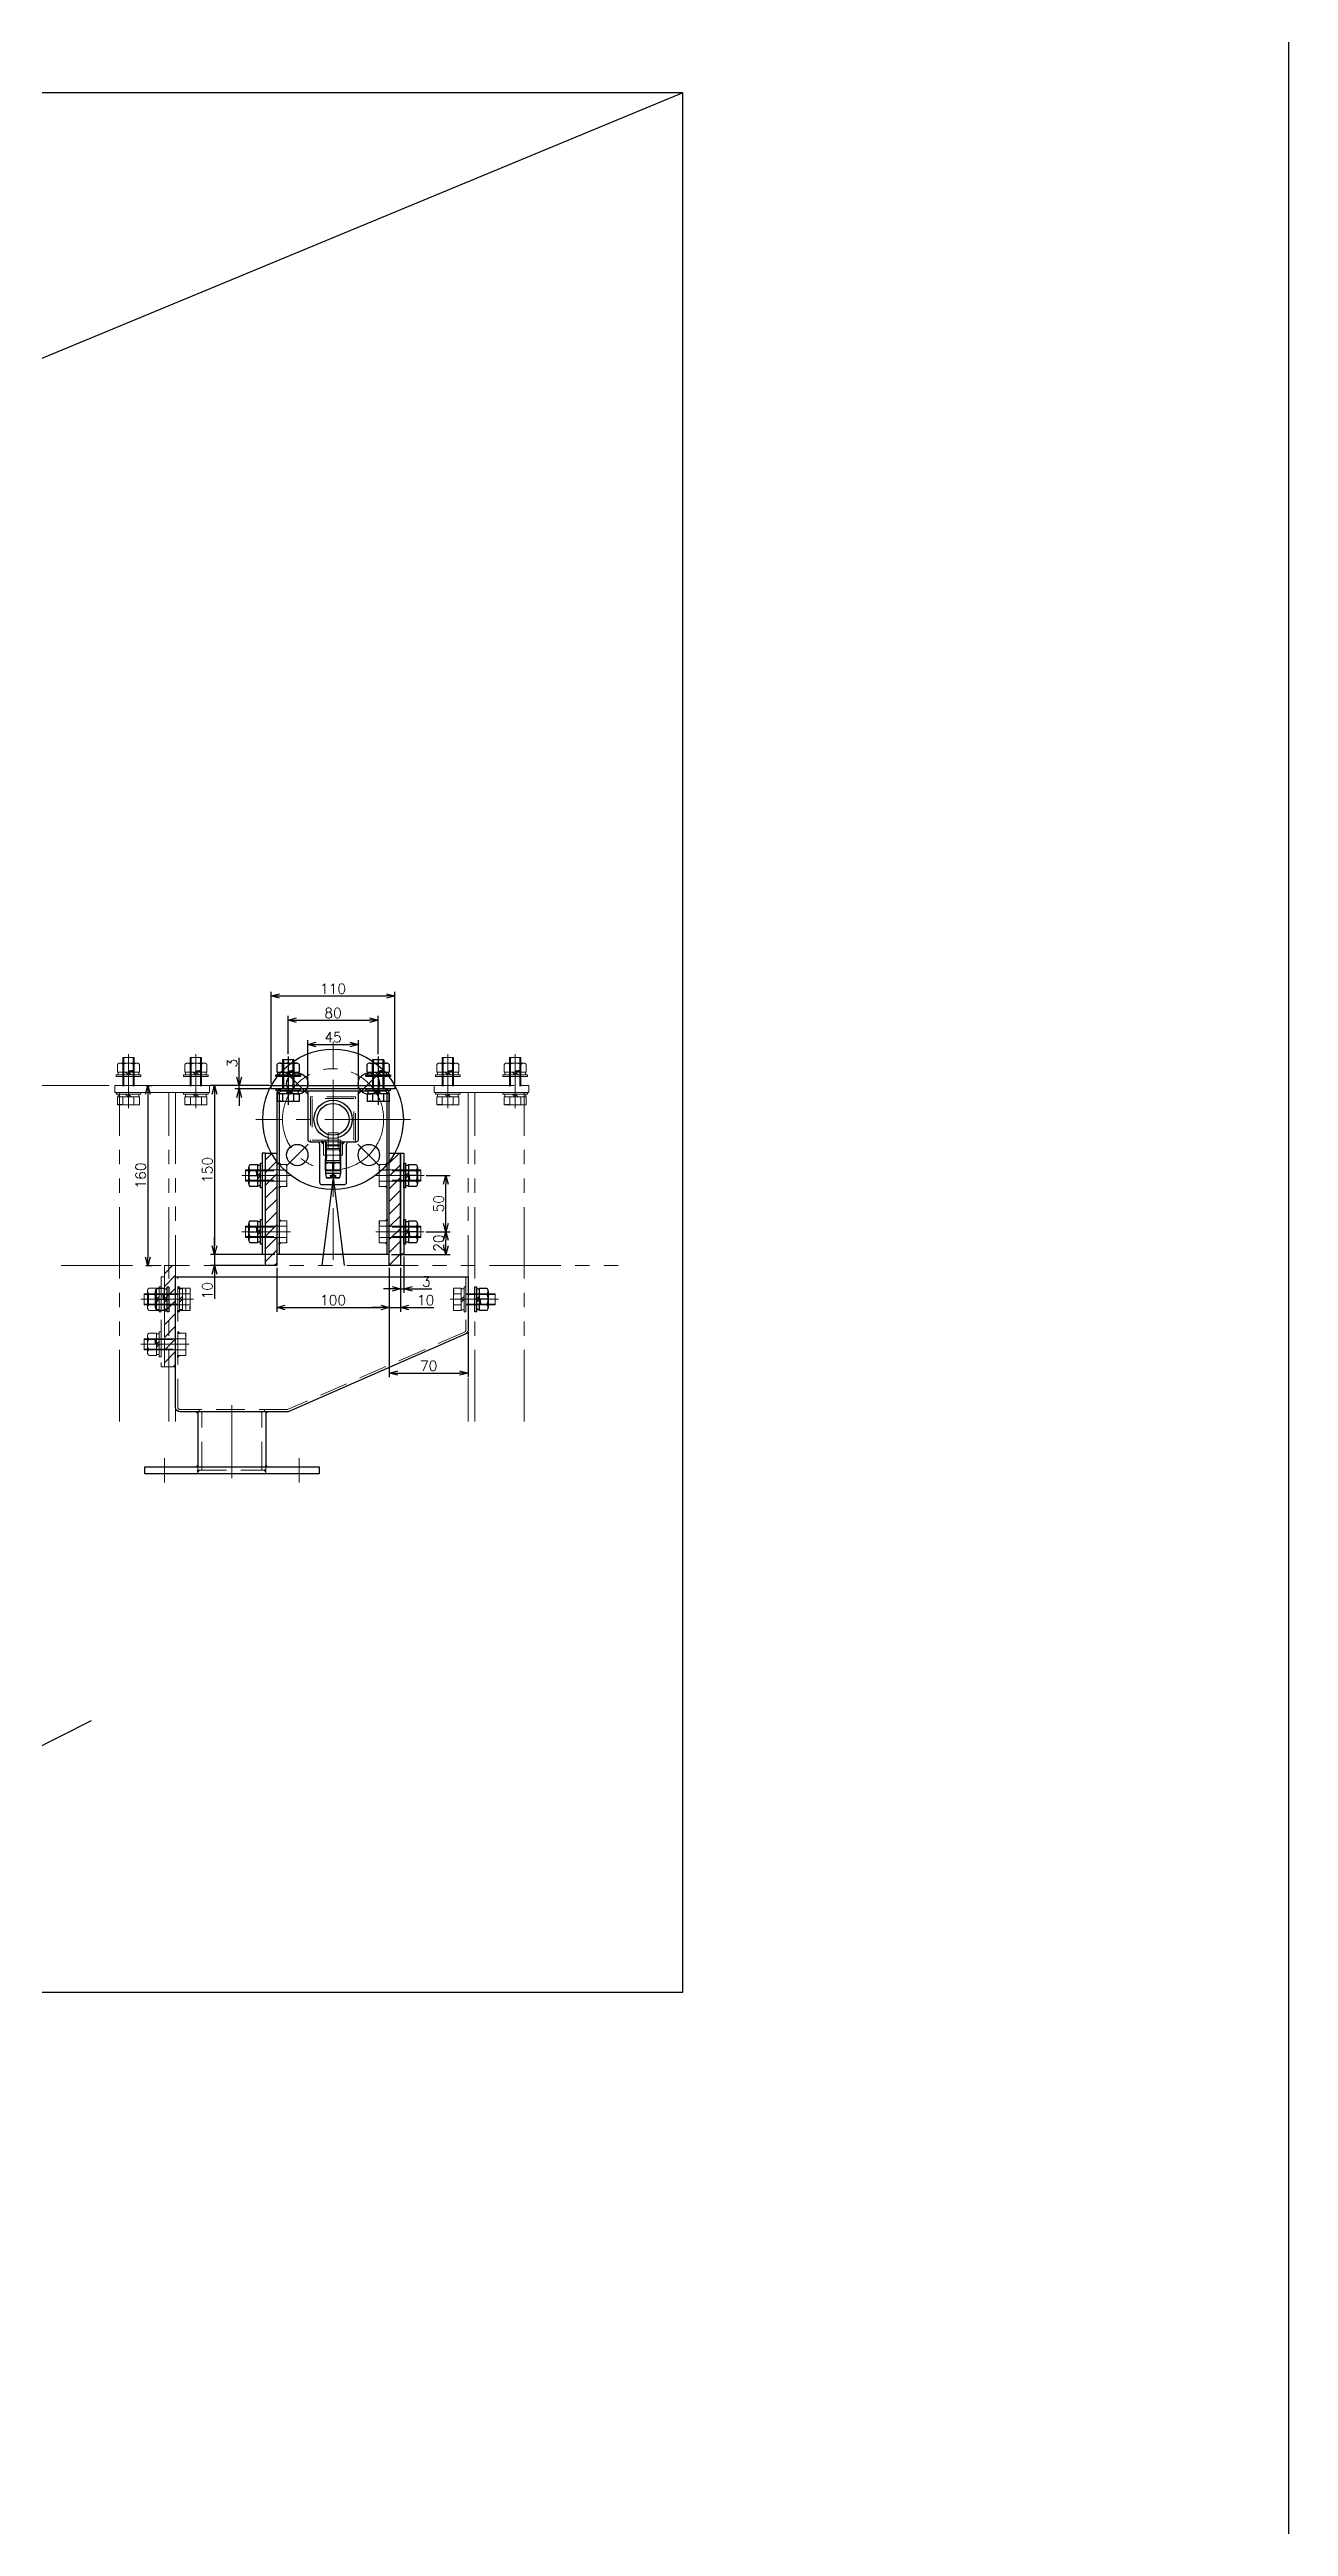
# Model space of a CAD drawing. Header units: millimetres. Extents: x -8731 to 85711, y -14522 to 31379.
# Drawn here: x 31190 to 32292, y -4383 to -2181 of the extents above; entities that cross this region are included whole.
import ezdxf
from ezdxf.xclip import XClip

# ---------------------------------------------------------------- set-up
doc = ezdxf.new("R2010")
doc.units = ezdxf.units.MM
doc.header["$LTSCALE"] = 4
doc.header["$XCLIPFRAME"] = 0
doc.header["$PDMODE"] = 99
doc.header["$PDSIZE"] = 1
for name, pattern in [('CENTER2', [28.575, 19.05, -3.175, 3.175, -3.175]), ('HIDDEN', [9.525, 6.35, -3.175]), ('PHANTOM2', [31.75, 15.875, -3.175, 3.175, -3.175, 3.175, -3.175])]:
    doc.linetypes.add(name, pattern=pattern)
for name, color, linetype, lineweight in [('04_HIDDEN', 2, 'HIDDEN', 13), ('05_CENTER', 4, 'CENTER2', 13), ('06_PHANTOM', 2, 'PHANTOM2', 13), ('08_DIM', 3, 'Continuous', 13)]:
    doc.layers.add(name, color=color, linetype=linetype, lineweight=lineweight)
doc.layers.add('10_DRAFT', color=8, linetype='Continuous', lineweight=0, plot=False)
doc.styles.add('KSS_TXT', font='txt.shx', dxfattribs={"bigfont": 'extfont2.shx'})
doc.styles.add('KSS_TXT_L', font='txt.shx', dxfattribs={"height": 9, "bigfont": 'extfont2.shx'})
doc.styles.get("Standard").update_dxf_attribs({"font": 'txt.shx', "bigfont": 'extfont2.shx'})
doc.dimstyles.new('KSS_DIM', dxfattribs={"dimscale": 3, "dimtxt": 3, "dimasz": 2.5, "dimexe": 1.25, "dimexo": 0.625, "dimtad": 1, "dimdsep": 46, "dimtxsty": 'KSS_TXT', "dimblk": 'OPEN30', "dimcen": 0, "dimazin": 2, "dimtfac": 0.75, "dimtmove": 0, "dimatfit": 3, "dimldrblk": 'OPEN30', "dimfxl": 1, "dimtolj": 1, "dimarcsym": 0})

# ---------------------------------------------------------------- blocks, each defined once
blk = doc.blocks.new('A$C7E374867_2_1')
at = {"color": 0}
for p, q in [((-11, 1.5), (11, 1.5)), ((-11, 1.5), (-11, 0)), ((-11, 0), (11, 0)), ((-9.8, 11), (9.8, 11)), ((-9.8, 4), (-9.8, 11)), ((9.8, 4), (-9.8, 4)), ((-9.3, 4), (-9.3, 1.5)), ((-4.9, 4), (-4.9, 11)), ((0, 1.5), (-2.5, 4)), ((0, 4), (2.5, 1.5)), ((4.9, 4), (4.9, 11)), ((9.2, 1.5), (9.2, 4)), ((9.8, 4), (9.8, 11)), ((11, 0), (11, 1.5))]:
    blk.add_line(p, q, dxfattribs=at)
at = {"color": 0, "linetype": 'HIDDEN'}
for p, q in [((-5, -26), (-5, 0)), ((-4.2, -26), (-4.2, 0)), ((4.2, -26), (4.2, 0)), ((5, -26), (5, 0)), ((-5, -26), (5, -26))]:
    blk.add_line(p, q, dxfattribs=at)
at = {"color": 0, "linetype": 'CENTER2'}
blk.add_line((0, -29), (0, 14), dxfattribs=at)
at = {"layer": '10_DRAFT', "style": 'KSS_TXT_L'}
blk.add_text('BT-M10x30L,SW,PW', height=0.3, dxfattribs=at).set_placement((5.1, 10.7))
blk = doc.blocks.new('M10Nza_1_1_1')
at = {"color": 0}
for p, q in [((-9.8, 4), (-9.8, 10.7)), ((-9.8, 4), (9.8, 4)), ((-9.2, 1.5), (-9.2, 4)), ((-7.3, 12), (7.4, 12)), ((-4.9, 4), (-4.9, 10.7)), ((0, 1.5), (-2.5, 4)), ((0, 4), (2.5, 1.5)), ((4.9, 10.7), (4.9, 4)), ((9.2, 4), (9.2, 1.5)), ((9.8, 10.7), (9.8, 4))]:
    blk.add_line(p, q, dxfattribs=at)
at = {"color": 0, "linetype": 'CENTER2'}
blk.add_line((0, 12), (0, 0), dxfattribs=at)
at = {"color": 0}
blk.add_lwpolyline([(-11, 1.5), (11, 1.5), (11, 0), (-11, 0)], close=True, dxfattribs=at)
for centre, radius, start, end in [((-7.3, 9.1), 2.94, 33.626, 146.374), ((0, 2.2), 9.8, 60, 120), ((7.4, 9.1), 2.94, 33.626, 146.374)]:
    blk.add_arc(centre, radius, start, end, dxfattribs=at)
at = {"layer": '10_DRAFT', "style": 'KSS_TXT'}
blk.add_text('M10', height=1.25, dxfattribs=at).set_placement((0.3, 4.1))
blk = doc.blocks.new('A$C69281495_1_1')
h = blk.add_hatch()
h.set_pattern_fill('_USER', color=3, scale=8, angle=45, pattern_type=0)
h.set_pattern_definition([(45, (9999.082, 6901.158), (-5.656854, 5.656854), [])])
h.paths.add_polyline_path([(10, 20), (0, 20), (0, 0), (10, 0)])
h.paths.add_polyline_path([(10, 0), (0, 0), (0, -50), (10, -50)])
h.paths.add_polyline_path([(10, -50), (0, -50), (0, -80), (10, -80)])
at = {"color": 0}
blk.add_lwpolyline([(0, 20), (10, 20), (10, -80), (0, -80)], close=True, dxfattribs=at)
at = {"layer": '05_CENTER'}
for p, q in [((-3.9, 5), (13.5, 5)), ((-3.9, -5), (13.5, -5)), ((-3.9, -45), (13.5, -45)), ((-3.9, -55), (13.5, -55))]:
    blk.add_line(p, q, dxfattribs=at)
at = {"layer": '10_DRAFT'}
for p, q in [((0, 0), (10, 0)), ((0, -50), (10, -50))]:
    blk.add_line(p, q, dxfattribs=at)
blk = doc.blocks.new('A$C69CC1232_1_1')
at = {"color": 0}
blk.add_lwpolyline([(0, 20), (3, 20), (3, -70), (0, -70)], close=True, dxfattribs=at)
at = {"layer": '05_CENTER'}
for p, q in [((-2.8, 0), (5.8, 0)), ((-2.8, -50), (5.8, -50))]:
    blk.add_line(p, q, dxfattribs=at)
blk = doc.blocks.new('A$C742A68D0_1_1')
at = {"color": 0}
for p, q in [((-9.8, 7), (9.8, 7)), ((-9.8, 0), (-9.8, 7)), ((-9.8, 0), (9.8, 0)), ((-4.9, 0), (-4.9, 7)), ((4.9, 0), (4.9, 7)), ((9.8, 0), (9.8, 7))]:
    blk.add_line(p, q, dxfattribs=at)
at = {"color": 0, "linetype": 'HIDDEN'}
for p, q in [((-5, -30), (-5, 0)), ((-4.2, -30), (-4.2, 0)), ((4.2, -30), (4.2, 0)), ((5, -30), (5, 0)), ((-5, -30), (5, -30))]:
    blk.add_line(p, q, dxfattribs=at)
at = {"color": 0, "linetype": 'CENTER2'}
blk.add_line((0, -33), (0, 10), dxfattribs=at)
at = {"layer": '10_DRAFT', "style": 'KSS_TXT_L'}
blk.add_text('BT-M10x30L', height=0.3, dxfattribs=at).set_placement((6.8, 6.7))
blk = doc.blocks.new('A$C78BC2D50_1_1')
at = {"color": 0}
for p, q in [((-48, -7), (-48, -150)), ((46, -5), (-46, -5)), ((-22.5, -5), (-22.5, -48)), ((22.5, -48), (22.5, -5)), ((48, -150), (48, -7)), ((-20.5, -50), (-14, -50)), ((-12, -52), (-12, -86)), ((12, -86), (12, -52)), ((14, -50), (20.5, -50)), ((-10, -88), (10, -88))]:
    blk.add_line(p, q, dxfattribs=at)
blk.add_lwpolyline([(-55, 0), (55, 0), (55, -3), (-55, -3)], close=True, dxfattribs=at)
blk.add_lwpolyline([(-50, -150), (50, -150), (50, -7, 0.414214), (46, -3), (-46, -3, 0.414214), (-50, -7)], format="xyb", close=True, dxfattribs=at)
at = {"color": 3}
for points in [[(-48, -70.2), (-46.5, -70.2), (-48, -68.7), (-48, -68.7)], [(48, -70.2), (46.5, -70.2), (48, -68.7), (48, -68.7)], [(-48, -89.8), (-46.5, -89.8), (-48, -91.3), (-48, -91.3)], [(48, -89.8), (46.5, -89.8), (48, -91.3), (48, -91.3)], [(-48, -120.2), (-46.5, -120.2), (-48, -118.7), (-48, -118.7)], [(48, -120.2), (46.5, -120.2), (48, -118.7), (48, -118.7)], [(-48, -139.8), (-46.5, -139.8), (-48, -141.3), (-48, -141.3)], [(48, -139.8), (46.5, -139.8), (48, -141.3), (48, -141.3)]]:
    blk.add_lwpolyline(points, close=True, dxfattribs=at)
at = {"color": 0}
for centre, start, end in [((-46, -7), 90, 180), ((46, -7), 0, 90), ((-20.5, -48), 180, 270), ((-14, -52), 0, 90), ((14, -52), 90, 180), ((20.5, -48), 270, 0), ((-10, -86), 180, 270), ((10, -86), 270, 0)]:
    blk.add_arc(centre, 2, start, end, dxfattribs=at)
at = {"layer": '05_CENTER'}
for p, q in [((-40, 6.1), (-40, -9.2)), ((0, 5.2), (0, -155)), ((40, 6.1), (40, -9.2))]:
    blk.add_line(p, q, dxfattribs=at)
at = {"layer": '10_DRAFT'}
blk.add_line((-14, -50), (14, -50), dxfattribs=at)
at = {"layer": '04_HIDDEN'}
for p, rotation in [((-48, -80), 270), ((48, -80), 90), ((-48, -130), 270), ((48, -130), 90)]:
    blk.add_blockref('A$C742A68D0_1_1', p, dxfattribs=dict(at, rotation=rotation))
blk = doc.blocks.new('_Open30')
at = {"color": 0, "linetype": 'ByBlock', "lineweight": -2}
for p, q in [((-1, 0.27), (0, 0)), ((0, 0), (-1, -0.27)), ((0, 0), (-1, 0))]:
    blk.add_line(p, q, dxfattribs=at)
blk = doc.blocks.new('*D3160')
at = {"layer": '08_DIM', "color": 0, "lineweight": -2, "transparency": 16777216}
for p, q in [((31525.3, -3231.7), (31546.4, -3231.7)), ((31494.3, -3251.7), (31546.4, -3251.7)), ((31542.7, -3244.2), (31542.7, -3239.2))]:
    blk.add_line(p, q, dxfattribs=at)
at = {"layer": 'Defpoints', "color": 0, "transparency": 16777216}
for p in [(31523.4, -3231.7), (31542.7, -3231.7), (31492.4, -3251.7)]:
    blk.add_point(p, dxfattribs=at)
at = {"layer": '08_DIM', "color": 0, "lineweight": -2, "transparency": 16777216, "xscale": 7.5, "yscale": 7.5, "zscale": 7.5}
for p, rotation in [((31542.7, -3231.7), 90), ((31542.7, -3251.7), 270)]:
    blk.add_blockref('_Open30', p, dxfattribs=dict(at, rotation=rotation))
at = {"layer": '08_DIM', "color": 0, "transparency": 16777216, "insert": (31536.3, -3241.7), "char_height": 9, "attachment_point": 5, "rotation": 90, "style": 'KSS_TXT'}
blk.add_mtext('\\A1;20', dxfattribs=at)
blk = doc.blocks.new('*D3161')
at = {"layer": '08_DIM', "color": 0, "lineweight": -2, "transparency": 16777216}
for p, q in [((31525.3, -3181.7), (31546.4, -3181.7)), ((31542.7, -3224.2), (31542.7, -3189.2)), ((31525.3, -3231.7), (31546.4, -3231.7))]:
    blk.add_line(p, q, dxfattribs=at)
at = {"layer": 'Defpoints', "color": 0, "transparency": 16777216}
for p in [(31523.4, -3181.7), (31542.7, -3181.7), (31523.4, -3231.7)]:
    blk.add_point(p, dxfattribs=at)
at = {"layer": '08_DIM', "color": 0, "lineweight": -2, "transparency": 16777216, "xscale": 7.5, "yscale": 7.5, "zscale": 7.5}
for p, rotation in [((31542.7, -3181.7), 90), ((31542.7, -3231.7), 270)]:
    blk.add_blockref('_Open30', p, dxfattribs=dict(at, rotation=rotation))
at = {"layer": '08_DIM', "color": 0, "transparency": 16777216, "insert": (31536.3, -3206.7), "char_height": 9, "attachment_point": 5, "rotation": 90, "style": 'KSS_TXT'}
blk.add_mtext('\\A1;50', dxfattribs=at)
blk = doc.blocks.new('*D3162')
at = {"layer": '08_DIM', "color": 0, "lineweight": -2, "transparency": 16777216}
for p, q in [((31492.4, -3263.6), (31492.4, -3302.7)), ((31502.4, -3263.6), (31502.4, -3302.7)), ((31484.9, -3298.9), (31477.4, -3298.9)), ((31492.4, -3298.9), (31502.4, -3298.9)), ((31509.9, -3298.9), (31532, -3298.9))]:
    blk.add_line(p, q, dxfattribs=at)
at = {"layer": 'Defpoints', "color": 0, "transparency": 16777216}
for p in [(31492.4, -3261.7), (31502.4, -3261.7), (31502.4, -3298.9)]:
    blk.add_point(p, dxfattribs=at)
at = {"layer": '08_DIM', "color": 0, "lineweight": -2, "transparency": 16777216, "xscale": 7.5, "yscale": 7.5, "zscale": 7.5}
blk.add_blockref('_Open30', (31492.4, -3298.9), dxfattribs=at)
at = {"layer": '08_DIM', "color": 0, "lineweight": -2, "transparency": 16777216, "xscale": 7.5, "yscale": 7.5, "zscale": 7.5, "rotation": 180}
blk.add_blockref('_Open30', (31502.4, -3298.9), dxfattribs=at)
at = {"layer": '08_DIM', "color": 0, "transparency": 16777216, "insert": (31524.7, -3292.5), "char_height": 9, "attachment_point": 5, "style": 'KSS_TXT'}
blk.add_mtext('\\A1;10', dxfattribs=at)
blk = doc.blocks.new('*D3163')
at = {"layer": '08_DIM', "color": 0, "lineweight": -2, "transparency": 16777216}
for p, q in [((31505.4, -3253.6), (31505.4, -3286)), ((31502.4, -3263.6), (31502.4, -3286)), ((31494.9, -3282.3), (31487.4, -3282.3)), ((31502.4, -3282.3), (31505.4, -3282.3)), ((31512.9, -3282.3), (31530.2, -3282.3))]:
    blk.add_line(p, q, dxfattribs=at)
at = {"layer": 'Defpoints', "color": 0, "transparency": 16777216}
for p in [(31505.4, -3251.7), (31502.4, -3261.7), (31505.4, -3282.3)]:
    blk.add_point(p, dxfattribs=at)
at = {"layer": '08_DIM', "color": 0, "lineweight": -2, "transparency": 16777216, "xscale": 7.5, "yscale": 7.5, "zscale": 7.5}
blk.add_blockref('_Open30', (31502.4, -3282.3), dxfattribs=at)
at = {"layer": '08_DIM', "color": 0, "lineweight": -2, "transparency": 16777216, "xscale": 7.5, "yscale": 7.5, "zscale": 7.5, "rotation": 180}
blk.add_blockref('_Open30', (31505.4, -3282.3), dxfattribs=at)
at = {"layer": '08_DIM', "color": 0, "transparency": 16777216, "insert": (31525.3, -3275.9), "char_height": 9, "attachment_point": 5, "style": 'KSS_TXT'}
blk.add_mtext('\\A1;3', dxfattribs=at)
blk = doc.blocks.new('*D3164')
at = {"layer": '08_DIM', "color": 0, "lineweight": -2, "transparency": 16777216}
for p, q in [((31419.9, -3104.8), (31419.9, -3061.4)), ((31427.4, -3065.1), (31457.4, -3065.1)), ((31464.9, -3104.8), (31464.9, -3061.4))]:
    blk.add_line(p, q, dxfattribs=at)
at = {"layer": 'Defpoints', "color": 0, "transparency": 16777216}
for p in [(31464.9, -3065.1), (31419.9, -3106.7), (31464.9, -3106.7)]:
    blk.add_point(p, dxfattribs=at)
at = {"layer": '08_DIM', "color": 0, "lineweight": -2, "transparency": 16777216, "xscale": 7.5, "yscale": 7.5, "zscale": 7.5, "rotation": 180}
blk.add_blockref('_Open30', (31419.9, -3065.1), dxfattribs=at)
at = {"layer": '08_DIM', "color": 0, "lineweight": -2, "transparency": 16777216, "xscale": 7.5, "yscale": 7.5, "zscale": 7.5}
blk.add_blockref('_Open30', (31464.9, -3065.1), dxfattribs=at)
at = {"layer": '08_DIM', "color": 0, "transparency": 16777216, "insert": (31442.4, -3058.7), "char_height": 9, "attachment_point": 5, "style": 'KSS_TXT'}
blk.add_mtext('\\A1;45', dxfattribs=at)
blk = doc.blocks.new('*D3165')
at = {"layer": '08_DIM', "color": 0, "lineweight": -2, "transparency": 16777216}
for p, q in [((31402.4, -3073.8), (31402.4, -3039.8)), ((31409.9, -3043.6), (31474.9, -3043.6)), ((31482.4, -3073.8), (31482.4, -3039.8))]:
    blk.add_line(p, q, dxfattribs=at)
at = {"layer": 'Defpoints', "color": 0, "transparency": 16777216}
for p in [(31482.4, -3043.6), (31402.4, -3075.7), (31482.4, -3075.7)]:
    blk.add_point(p, dxfattribs=at)
at = {"layer": '08_DIM', "color": 0, "lineweight": -2, "transparency": 16777216, "xscale": 7.5, "yscale": 7.5, "zscale": 7.5, "rotation": 180}
blk.add_blockref('_Open30', (31402.4, -3043.6), dxfattribs=at)
at = {"layer": '08_DIM', "color": 0, "lineweight": -2, "transparency": 16777216, "xscale": 7.5, "yscale": 7.5, "zscale": 7.5}
blk.add_blockref('_Open30', (31482.4, -3043.6), dxfattribs=at)
at = {"layer": '08_DIM', "color": 0, "transparency": 16777216, "insert": (31442.4, -3037.2), "char_height": 9, "attachment_point": 5, "style": 'KSS_TXT'}
blk.add_mtext('\\A1;80', dxfattribs=at)
blk = doc.blocks.new('*D3166')
at = {"layer": '08_DIM', "color": 0, "lineweight": -2, "transparency": 16777216}
for p, q in [((31387.4, -3099.8), (31387.4, -3018.2)), ((31394.9, -3022), (31489.9, -3022)), ((31497.4, -3099.8), (31497.4, -3018.2))]:
    blk.add_line(p, q, dxfattribs=at)
at = {"layer": 'Defpoints', "color": 0, "transparency": 16777216}
for p in [(31497.4, -3022), (31387.4, -3101.7), (31497.4, -3101.7)]:
    blk.add_point(p, dxfattribs=at)
at = {"layer": '08_DIM', "color": 0, "lineweight": -2, "transparency": 16777216, "xscale": 7.5, "yscale": 7.5, "zscale": 7.5, "rotation": 180}
blk.add_blockref('_Open30', (31387.4, -3022), dxfattribs=at)
at = {"layer": '08_DIM', "color": 0, "lineweight": -2, "transparency": 16777216, "xscale": 7.5, "yscale": 7.5, "zscale": 7.5}
blk.add_blockref('_Open30', (31497.4, -3022), dxfattribs=at)
at = {"layer": '08_DIM', "color": 0, "transparency": 16777216, "insert": (31442.4, -3015.6), "char_height": 9, "attachment_point": 5, "style": 'KSS_TXT'}
blk.add_mtext('\\A1;110', dxfattribs=at)
blk = doc.blocks.new('*D3167')
at = {"layer": '08_DIM', "color": 0, "lineweight": -2, "transparency": 16777216}
for p, q in [((31359, -3094.2), (31359, -3076.9)), ((31385.5, -3101.7), (31355.2, -3101.7)), ((31385.5, -3104.7), (31355.2, -3104.7)), ((31359, -3104.7), (31359, -3101.7)), ((31359, -3112.2), (31359, -3119.7))]:
    blk.add_line(p, q, dxfattribs=at)
at = {"layer": 'Defpoints', "color": 0, "transparency": 16777216}
for p in [(31359, -3101.7), (31387.4, -3101.7), (31387.4, -3104.7)]:
    blk.add_point(p, dxfattribs=at)
at = {"layer": '08_DIM', "color": 0, "lineweight": -2, "transparency": 16777216, "xscale": 7.5, "yscale": 7.5, "zscale": 7.5}
for p, rotation in [((31359, -3101.7), 270), ((31359, -3104.7), 90)]:
    blk.add_blockref('_Open30', p, dxfattribs=dict(at, rotation=rotation))
at = {"layer": '08_DIM', "color": 0, "transparency": 16777216, "insert": (31352.6, -3081.8), "char_height": 9, "attachment_point": 5, "rotation": 90, "style": 'KSS_TXT'}
blk.add_mtext('\\A1;3', dxfattribs=at)
blk = doc.blocks.new('*D3168')
at = {"layer": '08_DIM', "color": 0, "lineweight": -2, "transparency": 16777216}
for p, q in [((31360.5, -3101.7), (31333.3, -3101.7)), ((31337, -3109.2), (31337, -3244.2)), ((31390.5, -3251.7), (31333.3, -3251.7))]:
    blk.add_line(p, q, dxfattribs=at)
at = {"layer": 'Defpoints', "color": 0, "transparency": 16777216}
for p in [(31362.4, -3101.7), (31337, -3251.7), (31392.4, -3251.7)]:
    blk.add_point(p, dxfattribs=at)
at = {"layer": '08_DIM', "color": 0, "lineweight": -2, "transparency": 16777216, "xscale": 7.5, "yscale": 7.5, "zscale": 7.5}
for p, rotation in [((31337, -3101.7), 90), ((31337, -3251.7), 270)]:
    blk.add_blockref('_Open30', p, dxfattribs=dict(at, rotation=rotation))
at = {"layer": '08_DIM', "color": 0, "transparency": 16777216, "insert": (31330.6, -3176.7), "char_height": 9, "attachment_point": 5, "rotation": 90, "style": 'KSS_TXT'}
blk.add_mtext('\\A1;150', dxfattribs=at)
blk = doc.blocks.new('*D3169')
at = {"layer": '08_DIM', "color": 0, "lineweight": -2, "transparency": 16777216}
for p, q in [((31337, -3244.2), (31337, -3236.7)), ((31390.5, -3251.7), (31333.3, -3251.7)), ((31337, -3251.7), (31337, -3261.7)), ((31380.5, -3261.7), (31333.3, -3261.7)), ((31337, -3269.2), (31337, -3291.3))]:
    blk.add_line(p, q, dxfattribs=at)
at = {"layer": 'Defpoints', "color": 0, "transparency": 16777216}
for p in [(31392.4, -3251.7), (31337, -3261.7), (31382.4, -3261.7)]:
    blk.add_point(p, dxfattribs=at)
at = {"layer": '08_DIM', "color": 0, "lineweight": -2, "transparency": 16777216, "xscale": 7.5, "yscale": 7.5, "zscale": 7.5}
for p, rotation in [((31337, -3251.7), 270), ((31337, -3261.7), 90)]:
    blk.add_blockref('_Open30', p, dxfattribs=dict(at, rotation=rotation))
at = {"layer": '08_DIM', "color": 0, "transparency": 16777216, "insert": (31330.6, -3284), "char_height": 9, "attachment_point": 5, "rotation": 90, "style": 'KSS_TXT'}
blk.add_mtext('\\A1;10', dxfattribs=at)
blk = doc.blocks.new('*D3170')
at = {"layer": '08_DIM', "color": 0, "lineweight": -2, "transparency": 16777216}
for p, q in [((31275.8, -3101.7), (31281.4, -3101.7)), ((31277.6, -3109.2), (31277.6, -3254.2)), ((31275.8, -3261.7), (31281.4, -3261.7))]:
    blk.add_line(p, q, dxfattribs=at)
at = {"layer": 'Defpoints', "color": 0, "transparency": 16777216}
for p in [(31273.9, -3101.7), (31273.9, -3261.7), (31277.6, -3261.7)]:
    blk.add_point(p, dxfattribs=at)
at = {"layer": '08_DIM', "color": 0, "lineweight": -2, "transparency": 16777216, "xscale": 7.5, "yscale": 7.5, "zscale": 7.5}
for p, rotation in [((31277.6, -3101.7), 90), ((31277.6, -3261.7), 270)]:
    blk.add_blockref('_Open30', p, dxfattribs=dict(at, rotation=rotation))
at = {"layer": '08_DIM', "color": 0, "transparency": 16777216, "insert": (31271.3, -3181.7), "char_height": 9, "attachment_point": 5, "rotation": 90, "style": 'KSS_TXT'}
blk.add_mtext('\\A1;160', dxfattribs=at)
blk = doc.blocks.new('*D3171')
at = {"layer": '08_DIM', "color": 0, "lineweight": -2, "transparency": 16777216}
for p, q in [((31392.4, -3263.6), (31392.4, -3302.7)), ((31492.4, -3263.6), (31492.4, -3302.7)), ((31399.9, -3298.9), (31484.9, -3298.9))]:
    blk.add_line(p, q, dxfattribs=at)
at = {"layer": 'Defpoints', "color": 0, "transparency": 16777216}
for p in [(31392.4, -3261.7), (31492.4, -3261.7), (31492.4, -3298.9)]:
    blk.add_point(p, dxfattribs=at)
at = {"layer": '08_DIM', "color": 0, "lineweight": -2, "transparency": 16777216, "xscale": 7.5, "yscale": 7.5, "zscale": 7.5, "rotation": 180}
blk.add_blockref('_Open30', (31392.4, -3298.9), dxfattribs=at)
at = {"layer": '08_DIM', "color": 0, "lineweight": -2, "transparency": 16777216, "xscale": 7.5, "yscale": 7.5, "zscale": 7.5}
blk.add_blockref('_Open30', (31492.4, -3298.9), dxfattribs=at)
at = {"layer": '08_DIM', "color": 0, "transparency": 16777216, "insert": (31442.4, -3292.5), "char_height": 9, "attachment_point": 5, "style": 'KSS_TXT'}
blk.add_mtext('\\A1;100', dxfattribs=at)
blk = doc.blocks.new('A$C38186EA0_1_1')
at = {"color": 0}
for p, q in [((260, 20), (0, 20)), ((0, 20), (0, -27.4)), ((260, -96), (260, 20)), ((2.4, -31), (160, -100)), ((160, -100), (256, -100)), ((179.7, -100), (179.7, -149)), ((240.2, -100), (240.2, -149))]:
    blk.add_line(p, q, dxfattribs=at)
at = {"color": 3}
for points in [[(258, 9.8), (256.5, 9.8), (258, 11.3), (258, 11.3)], [(258, -9.8), (256.5, -9.8), (258, -11.3), (258, -11.3)], [(258, -30.2), (256.5, -30.2), (258, -28.7), (258, -28.7)], [(258, -49.8), (256.5, -49.8), (258, -51.3), (258, -51.3)], [(179.7, -100), (179.7, -101.5), (179.7, -101.5), (178.2, -100)], [(240.2, -100), (240.2, -101.5), (240.2, -101.5), (241.7, -100)], [(179.7, -149), (179.7, -147.5), (179.7, -147.5), (178.2, -149)], [(179.7, -152), (181.2, -152), (181.2, -152), (179.7, -153.5)], [(240.2, -152), (238.7, -152), (238.7, -152), (240.2, -153.5)], [(240.2, -149), (240.2, -147.5), (240.2, -147.5), (241.7, -149)]]:
    blk.add_lwpolyline(points, close=True, dxfattribs=at)
blk.add_lwpolyline([(132.5, -155), (287.5, -155), (287.5, -149), (132.5, -149)], close=True)
at = {"color": 0}
for centre, start, end in [((4, -27.4), 180, 246.3706), ((256, -96), 270, 0)]:
    blk.add_arc(centre, 4, start, end, dxfattribs=at)
at = {"layer": '04_HIDDEN'}
for p, q in [((2, 20), (2, -27.4)), ((258, -96), (258, 20)), ((3.2, -29.2), (160.4, -98)), ((160.4, -98), (256, -98)), ((181, -98), (181, -100)), ((183.2, -152), (183.2, -100)), ((236.7, -152), (236.7, -100)), ((239, -98), (239, -100)), ((179.7, -149), (179.7, -155)), ((240.2, -152), (179.7, -152)), ((240.2, -149), (240.2, -155))]:
    blk.add_line(p, q, dxfattribs=at)
for centre, start, end in [((4, -27.4), 180, 246.3706), ((256, -96), 270, 0)]:
    blk.add_arc(centre, 2, start, end, dxfattribs=at)
at = {"layer": '05_CENTER'}
for p, q in [((-4, 0), (6, 0)), ((254.1, 0), (264, 0)), ((254.1, -40), (264, -40)), ((210, -94.2), (210, -159.1)), ((150, -141.3), (150, -162.8)), ((270, -141.3), (270, -162.8))]:
    blk.add_line(p, q, dxfattribs=at)
at = {"layer": '10_DRAFT'}
for p, q in [((0, -27.4), (0, -30)), ((0, -30), (2.4, -31))]:
    blk.add_line(p, q, dxfattribs=at)
at = {"layer": '04_HIDDEN', "rotation": 90}
for p in [(258, 0), (258, -40)]:
    blk.add_blockref('A$C742A68D0_1_1', p, dxfattribs=at)
blk = doc.blocks.new('*D3172')
at = {"layer": '08_DIM', "color": 0, "lineweight": -2, "transparency": 16777216}
for p, q in [((31492.4, -3263.6), (31492.4, -3361)), ((31562.4, -3320.9), (31562.4, -3361)), ((31499.9, -3357.2), (31554.9, -3357.2))]:
    blk.add_line(p, q, dxfattribs=at)
at = {"layer": 'Defpoints', "color": 0, "transparency": 16777216}
for p in [(31492.4, -3261.7), (31562.4, -3319.1), (31562.4, -3357.2)]:
    blk.add_point(p, dxfattribs=at)
at = {"layer": '08_DIM', "color": 0, "lineweight": -2, "transparency": 16777216, "xscale": 7.5, "yscale": 7.5, "zscale": 7.5, "rotation": 180}
blk.add_blockref('_Open30', (31492.4, -3357.2), dxfattribs=at)
at = {"layer": '08_DIM', "color": 0, "lineweight": -2, "transparency": 16777216, "xscale": 7.5, "yscale": 7.5, "zscale": 7.5}
blk.add_blockref('_Open30', (31562.4, -3357.2), dxfattribs=at)
at = {"layer": '08_DIM', "color": 0, "transparency": 16777216, "insert": (31527.4, -3350.8), "char_height": 9, "attachment_point": 5, "style": 'KSS_TXT'}
blk.add_mtext('\\A1;70', dxfattribs=at)
blk = doc.blocks.new('A$C41C35775_1_1')
h = blk.add_hatch()
h.set_pattern_fill('_USER', color=3, scale=8, angle=135, pattern_type=0)
h.set_pattern_definition([(135, (10701.542, 5252.723), (-5.656854, -5.656854), [])])
h.paths.add_polyline_path([(10, 70), (0, 70), (0, 60), (10, 60)])
h.paths.add_polyline_path([(10, 60), (0, 60), (0, 10), (10, 10)])
h.paths.add_polyline_path([(10, 10), (0, 10), (0, -20), (10, -20)])
at = {"color": 0}
blk.add_lwpolyline([(0, 70), (10, 70), (10, -20), (0, -20)], close=True, dxfattribs=at)
at = {"layer": '05_CENTER'}
for p, q in [((-3.9, 45), (13.5, 45)), ((-3.9, 35), (13.5, 35)), ((-3.9, 5), (13.5, 5)), ((-3.9, -5), (13.5, -5))]:
    blk.add_line(p, q, dxfattribs=at)
at = {"layer": '10_DRAFT'}
for p, q in [((0, 40), (10, 40)), ((0, 0), (10, 0))]:
    blk.add_line(p, q, dxfattribs=at)
blk = doc.blocks.new('A$C2C6365D4_1_1')
at = {"color": 0}
blk.add_lwpolyline([(0, 60), (3, 60), (3, -20), (0, -20)], close=True, dxfattribs=at)
at = {"layer": '05_CENTER'}
for p, q in [((-2.8, 40), (5.8, 40)), ((-2.8, 0), (5.8, 0))]:
    blk.add_line(p, q, dxfattribs=at)
blk = doc.blocks.new('A$C3DF50A72_1_1')
at = {"color": 0}
for p, q in [((2.4, 4.5), (0, 4.5)), ((3.4, 4.5), (14, 4.5)), ((14, 4.5), (14, -4.5)), ((2.4, -4.5), (0, -4.5)), ((14, -4.5), (3.4, -4.5))]:
    blk.add_line(p, q, dxfattribs=at)
blk.add_lwpolyline([(2.4, 5), (3.4, 5), (3.4, -5), (2.4, -5)], close=True, dxfattribs=at)
at = {"layer": '05_CENTER', "color": 0}
blk.add_line((0, 0), (15.1, 0), dxfattribs=at)
blk = doc.blocks.new('1／4MVEP9010S303Wb_1_1')
at = {"color": 0}
for p, q in [((-20, 5.6), (-20, 1.5)), ((-20, 1.5), (-18.5, 1.5)), ((-16, 6.8), (-19.6, 6.1)), ((-19.6, 6.1), (-19.6, 1.5)), ((-19, 1.5), (-19.5, 1)), ((-19.5, 1), (-19.5, 0.2)), ((-18.6, 0.2), (-19.5, 0.2)), ((-18, 1.4), (-18, 1.4)), ((-18, 1.4), (-18, -1.4)), ((-13.5, 6.8), (-16, 6.8)), ((-16, 6.8), (-16, -6.8)), ((-13.3, 7), (-13.5, 6.8)), ((-13.5, 6.8), (-13.5, -6.8)), ((-6.5, 7), (-13.3, 7)), ((-12.9, 7), (-12.9, 6.4)), ((-12.9, 6.4), (-6.9, 6.4)), ((-6.9, 0.6), (-12.9, 0.6)), ((-12.9, 0.6), (-12.9, -0.6)), ((-6.9, 7), (-6.9, 6.4)), ((-6.9, 0.6), (-6.9, -0.6)), ((0, 6.8), (-6.5, 7)), ((-6.5, 7), (-6.5, 7)), ((-6.5, 7), (-6.5, -7)), ((-4.5, 6.1), (-6.5, 7)), ((-4.5, 6.9), (-4.5, -6.9)), ((0, 5.9), (-4.5, 6.1)), ((-18.5, -1.5), (-20, -1.5)), ((-20, -1.5), (-20, -5.6)), ((-19.6, -1.5), (-19.6, -6.1)), ((-19.6, -6.1), (-16, -6.8)), ((-19.5, -0.2), (-18.6, -0.2)), ((-19.5, -0.2), (-19.5, -1)), ((-19.5, -1), (-19, -1.5)), ((-16, -6.8), (-13.5, -6.8)), ((-13.5, -6.8), (-13.3, -7)), ((-13.3, -7), (-6.5, -7)), ((-12.9, -0.6), (-6.9, -0.6)), ((-6.9, -6.4), (-12.9, -6.4)), ((-12.9, -6.4), (-12.9, -7)), ((-6.9, -6.4), (-6.9, -7)), ((-4.5, -6.1), (-6.5, -7)), ((-6.5, -7), (0, -6.8)), ((-6.5, -7), (-6.5, -7)), ((0, -5.9), (-4.5, -6.1))]:
    blk.add_line(p, q, dxfattribs=at)
for points in [[(-18.6, -0.2), (-18.5, -0.2), (-18.5, -0.1), (-18.4, -0.1), (-18.4, 0), (-18.4, 0), (-18.4, 0.1), (-18.4, 0.1), (-18.5, 0.1), (-18.5, 0.2), (-18.6, 0.2)], [(-18.5, -1.5), (-18.3, -1.5), (-18.1, -1.5), (-18, -1.4), (-17.8, -1.3), (-17.5, -1.2), (-17.4, -1), (-17.3, -0.9), (-17.2, -0.8), (-17.1, -0.6), (-17.1, -0.5), (-17, -0.3), (-17, 0), (-17, 0.2), (-17.1, 0.4), (-17.1, 0.6), (-17.3, 0.9), (-17.4, 1), (-17.6, 1.2), (-17.8, 1.3), (-18, 1.4), (-18.1, 1.5), (-18.3, 1.5), (-18.5, 1.5)], [(-12.9, 0.6), (-13.1, 1.2), (-13.2, 1.8), (-13.3, 2.4), (-13.3, 3), (-13.3, 3.6), (-13.3, 4.2), (-13.3, 4.8), (-13.2, 5.3), (-13.1, 5.8), (-12.9, 6.4)], [(-6.9, 6.4), (-6.8, 5.8), (-6.7, 5.2), (-6.6, 4.6), (-6.5, 4), (-6.5, 3.4), (-6.5, 2.8), (-6.6, 2.2), (-6.7, 1.7), (-6.8, 1.2), (-6.9, 0.6)], [(-12.9, -6.4), (-13.1, -5.8), (-13.2, -5.2), (-13.3, -4.6), (-13.3, -4), (-13.3, -3.4), (-13.3, -2.8), (-13.3, -2.2), (-13.2, -1.7), (-13.1, -1.2), (-12.9, -0.6)], [(-6.9, -0.6), (-6.8, -1.2), (-6.7, -1.8), (-6.6, -2.4), (-6.5, -3), (-6.5, -3.6), (-6.5, -4.2), (-6.6, -4.8), (-6.7, -5.3), (-6.8, -5.8), (-6.9, -6.4)]]:
    blk.add_lwpolyline(points, dxfattribs=at)
for centre, start, end in [((-19.5, 5.6), 100, 180), ((-19.5, -5.6), 180, 260)]:
    blk.add_arc(centre, 0.5, start, end, dxfattribs=at)
at = {"layer": '04_HIDDEN', "color": 0}
for p, q in [((-18, 2.5), (-20, 2.1)), ((-18, 2.5), (-19, 1.5)), ((-13.5, 0.2), (-18.6, 0.2)), ((-18, 2.5), (-18, 1.4)), ((-20, -2.1), (-18, -2.5)), ((-19, -1.5), (-18, -2.5)), ((-13.5, -0.2), (-18.6, -0.2)), ((-18, -1.4), (-18, -2.5))]:
    blk.add_line(p, q, dxfattribs=at)
at = {"layer": '05_CENTER', "color": 0}
blk.add_line((-21.3, 0), (6, 0), dxfattribs=at)
at = {"layer": '10_DRAFT'}
for p, q in [((0, 6.8), (0, -6.8)), ((5, 6.6), (0, 6.8)), ((5.7, 5.7), (0, 5.9)), ((6, 5.4), (5, 6.6)), ((5, 6.6), (5, -6.6)), ((6, 5.4), (6, -5.4)), ((6, 5.4), (6, -5.4)), ((5.7, -5.7), (0, -5.9)), ((0, -6.8), (5, -6.6)), ((5, -6.6), (6, -5.4))]:
    blk.add_line(p, q, dxfattribs=at)
blk.add_blockref('A$C3DF50A72_1_1', (6, 0), dxfattribs=at)
blk = doc.blocks.new('A$C774C4102_1_1')
at = {"color": 3}
for points in [[(-8.5, -20), (-10.5, -20), (-8.5, -22), (-8.5, -22)], [(8.5, -20), (10.5, -20), (8.5, -22), (8.5, -22)]]:
    blk.add_lwpolyline(points, close=True, dxfattribs=at)
at = {"color": 0}
for centre, radius in [((0, 0), 62.5), ((-31.8, 31.8), 9.5), ((31.8, 31.8), 9.5), ((0, 0), 17), ((0, 0), 14.2), ((-31.8, -31.8), 9.5), ((31.8, -31.8), 9.5)]:
    blk.add_circle(centre, radius, dxfattribs=at)
at = {"layer": '04_HIDDEN'}
for p, q in [((-7, -18.5), (-7, -20)), ((-6.8, -20), (-6.8, -32)), ((-5.9, -20), (-5.9, -32)), ((5.9, -20), (5.9, -32)), ((6.8, -20), (6.8, -32)), ((7, -18.5), (7, -20))]:
    blk.add_line(p, q, dxfattribs=at)
for points in [[(-20, -20), (20, -20), (20, 20), (-20, 20)], [(-18.5, -18.5), (18.5, -18.5), (18.5, 18.5), (-18.5, 18.5)], [(8.5, -20), (8.5, -32), (-8.5, -32), (-8.5, -20)]]:
    blk.add_lwpolyline(points, close=True, dxfattribs=at)
at = {"layer": '05_CENTER'}
for p, q in [((0, -68.8), (0, 68.8)), ((-22, 22), (-41.7, 41.7)), ((22, 22), (41.7, 41.7)), ((68.8, 0), (-68.8, 0)), ((-22, -22), (-41.7, -41.7)), ((22, -22), (41.7, -41.7))]:
    blk.add_line(p, q, dxfattribs=at)
blk.add_circle((0, 0), 45, dxfattribs=at)
blk = doc.blocks.new('A$C365C5F76_1_1')
at = {"color": 4}
for q in [(-10, -110), (10, -110)]:
    blk.add_line((0, -31.5), q, dxfattribs=at)
blk.add_blockref('A$C774C4102_1_1', (0, 20))
at = {"color": 4, "rotation": 90}
blk.add_blockref('1／4MVEP9010S303Wb_1_1', (0, -12), dxfattribs=at)
blk = doc.blocks.new('KK015066_54_5_1_1_1')
for p, q in [((1.5, 50), (0, 50)), ((0, 0), (0, 50)), ((6, 12.5), (6, 45.5)), ((0, 0), (50, 0)), ((45.5, 6), (12.5, 6)), ((50, 1.5), (50, 0))]:
    blk.add_line(p, q)
for centre, radius, start, end in [((1.5, 45.5), 4.5, 0, 90), ((12.5, 12.5), 6.5, 180, 270), ((45.5, 1.5), 4.5, 0, 90)]:
    blk.add_arc(centre, radius, start, end)
at = {"flags": 3}
blk.add_attdef('PARAM', (0, 0), '', height=1, dxfattribs=at)
blk = doc.blocks.new('A$C66610CD9_1_1_1')
at = {"color": 0}
for p, q in [((19, -363), (19, -9)), ((291, -363), (291, -9)), ((-151, -305), (-156, -310)), ((-25, -305), (-151, -305)), ((-156, -310), (-156, -355)), ((-156, -349), (-25, -349)), ((-156, -355), (-25, -355))]:
    blk.add_line(p, q, dxfattribs=at)
for points in [[(55, -3), (-29, -3), (-29, -9), (55, -9)], [(25, -363), (-20, -363), (-25, -358), (-25, -9), (25, -9)], [(255, -3), (339, -3), (339, -9), (255, -9)], [(285, -363), (335, -363), (335, -9), (285, -9)]]:
    blk.add_lwpolyline(points, close=True, dxfattribs=at)
at = {"layer": '04_HIDDEN'}
for p, q in [((20, -305), (-25, -305)), ((20, -305), (25, -310)), ((-25, -349), (25, -349)), ((-25, -355), (25, -355))]:
    blk.add_line(p, q, dxfattribs=at)
at = {"layer": '05_CENTER'}
for p, q in [((-17, -18.3), (-17, 5.8)), ((43, -18.3), (43, 5.8)), ((267, -18.3), (267, 5.8)), ((327, -18.3), (327, 5.8)), ((31.6, -193), (12.4, -193)), ((278.4, -193), (297.6, -193)), ((-138, -344.7), (-138, -359.6)), ((-52, -344.7), (-52, -359.6)), ((50, -369.6), (50, -350.4)), ((310, -369.6), (310, -350.4))]:
    blk.add_line(p, q, dxfattribs=at)
at = {"layer": '10_DRAFT'}
for p, q in [((55, -3), (255, -3)), ((-95, -349), (-95, -355))]:
    blk.add_line(p, q, dxfattribs=at)
blk.add_blockref('KK015066_54_5_1_1_1', (25, -363))
at = {"layer": '04_HIDDEN'}
blk.add_blockref('KK015066_54_5_1_1_1', (285, -363), dxfattribs=at)
blk = doc.blocks.new('A$C1A3C2C0C_1_1_1')
at = {"color": 0}
for p, q in [((-11, 1.5), (11, 1.5)), ((-11, 1.5), (-11, 0)), ((-9.8, 11), (9.8, 11)), ((-9.8, 4), (-9.8, 11)), ((9.8, 4), (-9.8, 4)), ((-9.3, 4), (-9.3, 1.5)), ((-4.9, 4), (-4.9, 11)), ((0, 1.5), (-2.5, 4)), ((0, 4), (2.5, 1.5)), ((4.9, 4), (4.9, 11)), ((9.2, 1.5), (9.2, 4)), ((9.8, 4), (9.8, 11)), ((11, 0), (11, 1.5)), ((-11, 0), (11, 0))]:
    blk.add_line(p, q, dxfattribs=at)
at = {"color": 0, "linetype": 'CENTER2'}
blk.add_line((0, -34), (0, 14), dxfattribs=at)
at = {"color": 0, "linetype": 'HIDDEN'}
for p, q in [((-5, -31), (-5, 0)), ((-4.2, -31), (-4.2, 0)), ((4.2, -31), (4.2, 0)), ((5, -31), (5, 0)), ((-5, -31), (5, -31))]:
    blk.add_line(p, q, dxfattribs=at)
at = {"layer": '10_DRAFT', "style": 'KSS_TXT_L'}
blk.add_text('BT-M10x35L,SW,PW', height=0.3, dxfattribs=at).set_placement((5.1, 10.7))
blk = doc.blocks.new('A$C32BC16F2_1_1')
at = {"layer": '10_DRAFT'}
blk.add_line((-100, 0), (100, 0), dxfattribs=at)
at = {"rotation": 180}
for p in [(-172, -6), (-112, -6), (112, -6), (172, -6)]:
    blk.add_blockref('A$C1A3C2C0C_1_1_1', p, dxfattribs=at)
for name, p in [('A$C66610CD9_1_1_1', (-155, 3)), ('M10Nza_1_1_1', (-172, 8)), ('M10Nza_1_1_1', (-112, 8)), ('M10Nza_1_1_1', (112, 8)), ('M10Nza_1_1_1', (172, 8))]:
    blk.add_blockref(name, p)

msp = doc.modelspace()

# ---------------------------------------------------------------- linework, layer by layer
at = {"color": 3}
msp.add_line((31753.48142, -2219.23166), (27988.0985, -3778.16115), dxfattribs=at)
msp.add_line((31227.16935, -3666.53267), (30829.1513, -3867.47384))
for points in [[(27349.34546, -526.72425), (32292.00416, -526.72425), (32292.00416, -8236.71705), (27349.34546, -8236.71705)], [(27988.0985, -3907.6458), (31753.48142, -3907.6458), (31753.48142, -2219.23166), (27988.0985, -2219.23166)]]:
    msp.add_lwpolyline(points, close=True)
at = {"layer": '06_PHANTOM'}
msp.add_line((28131.9321, -3101.68767), (31603.49766, -3101.68767), dxfattribs=at)
at = {"layer": '06_PHANTOM', "color": 6}
msp.add_line((31200.54278, -3261.68767), (31698.51985, -3261.68767), dxfattribs=at)

# ---------------------------------------------------------------- block references
for name, p in [('A$C365C5F76_1_1', (31442.4118, -3151.68767)), ('M10Nza_1_1_1', (31402.4118, -3093.68767)), ('M10Nza_1_1_1', (31482.4118, -3093.68767)), ('A$C78BC2D50_1_1', (31442.4118, -3101.68767)), ('A$C69CC1232_1_1', (31502.4118, -3181.68767))]:
    msp.add_blockref(name, p)
for name, p, rotation in [('A$C7E374867_2_1', (31402.41179, -3104.68767), 180), ('A$C7E374867_2_1', (31482.41179, -3104.68767), 180), ('M10Nza_1_1_1', (31379.4118, -3181.68767), 89.99999999999999), ('M10Nza_1_1_1', (31505.4118, -3181.68767), 270), ('M10Nza_1_1_1', (31379.4118, -3231.68767), 89.99999999999999), ('M10Nza_1_1_1', (31505.4118, -3231.68767), 270), ('M10Nza_1_1_1', (31296.4118, -3291.68772), 90), ('M10Nza_1_1_1', (31568.4118, -3291.6877), 270)]:
    msp.add_blockref(name, p, dxfattribs=dict(rotation=rotation))
at = {"xscale": -1}
for name, p in [('A$C69CC1232_1_1', (31382.4118, -3181.68767)), ('A$C38186EA0_1_1', (31562.4118, -3291.68767))]:
    msp.add_blockref(name, p, dxfattribs=at)
at = {"color": 3}
for p in [(31382.4118, -3181.68767), (31492.4118, -3181.68767)]:
    msp.add_blockref('A$C69281495_1_1', p, dxfattribs=at)
at = {"layer": '04_HIDDEN'}
for name, p, rotation in [('A$C7E374867_2_1', (31304.4118, -3291.68772), 270), ('M10Nza_1_1_1', (31289.4118, -3291.6877), 90), ('A$C7E374867_2_1', (31560.4118, -3291.68769), 90), ('M10Nza_1_1_1', (31289.4118, -3331.68767), 90)]:
    msp.add_blockref(name, p, dxfattribs=dict(at, rotation=rotation))
at = {"layer": '04_HIDDEN', "xscale": -1}
msp.add_blockref('A$C2C6365D4_1_1', (31292.4118, -3331.68767), dxfattribs=at)
at = {"layer": '04_HIDDEN', "color": 3, "xscale": -1}
msp.add_blockref('A$C41C35775_1_1', (31302.4118, -3331.68767), dxfattribs=at)
at = {"layer": '06_PHANTOM'}
ref = msp.add_blockref('A$C32BC16F2_1_1', (31432.4118, -3101.68767), dxfattribs=at)
XClip(ref).set_block_clipping_path([(-193.3240378998, -298.5283027449), (201.3953244704, 34.6437163991)])

# ---------------------------------------------------------------- dimensions: what is measured, and where the dimension line sits
at = {"layer": '08_DIM'}
for base, p1, p2, picture, middle in [((31497.4118, -3021.96156), (31387.4118, -3101.68767), (31497.4118, -3101.68767), '*D3166', (31442.4118, -3015.58656)), ((31482.41182, -3043.55536), (31402.41182, -3075.68767), (31482.41182, -3075.68767), '*D3165', (31442.41182, -3037.18036)), ((31464.9118, -3065.10812), (31419.9118, -3106.68767), (31464.9118, -3106.68767), '*D3164', (31442.4118, -3058.72687)), ((31502.4118, -3298.91264), (31492.4118, -3261.68767), (31502.4118, -3261.68767), '*D3162', (31524.7243, -3292.53764))]:
    dim = msp.add_linear_dim(base=base, p1=p1, p2=p2, dimstyle='KSS_DIM', override={"dimscale": 3}, dxfattribs=at)
    dim.commit()
    dim.dimension.update_dxf_attribs({"geometry": picture, "text_midpoint": middle})
for base, p1, p2, angle, picture, middle in [((31358.98032, -3101.68767), (31387.4118, -3104.68767), (31387.4118, -3101.68767), 90, '*D3167', (31352.60532, -3081.81267)), ((31277.63632, -3261.68767), (31273.88632, -3101.68767), (31273.88632, -3261.68767), 90, '*D3170', (31271.26132, -3181.68767)), ((31337.01497, -3251.68767), (31362.4118, -3101.68767), (31392.4118, -3251.68767), 90, '*D3168', (31330.63372, -3176.68767)), ((31542.65901, -3181.68767), (31523.4118, -3231.68767), (31523.4118, -3181.68767), 90, '*D3161', (31536.27776, -3206.68767)), ((31337.01497, -3261.68767), (31392.4118, -3251.68767), (31382.4118, -3261.68767), 90, '*D3169', (31330.63997, -3284.00017)), ((31542.65901, -3231.68767), (31492.4118, -3251.68767), (31523.4118, -3231.68767), 90, '*D3160', (31536.28401, -3241.68767)), ((31505.4118, -3282.27172), (31502.4118, -3261.68767), (31505.4118, -3251.68767), 180, '*D3163', (31525.2868, -3275.89672)), ((31492.4118, -3298.91264), (31392.4118, -3261.68767), (31492.4118, -3261.68767), 180, '*D3171', (31442.4118, -3292.53764)), ((31562.4118, -3357.20642), (31492.4118, -3261.68767), (31562.4118, -3319.07161), 180, '*D3172', (31527.4118, -3350.83142))]:
    dim = msp.add_linear_dim(base=base, p1=p1, p2=p2, angle=angle, dimstyle='KSS_DIM', override={"dimscale": 3}, dxfattribs=at)
    dim.commit()
    dim.dimension.update_dxf_attribs({"geometry": picture, "text_midpoint": middle})

doc.saveas('drawing.dxf')
